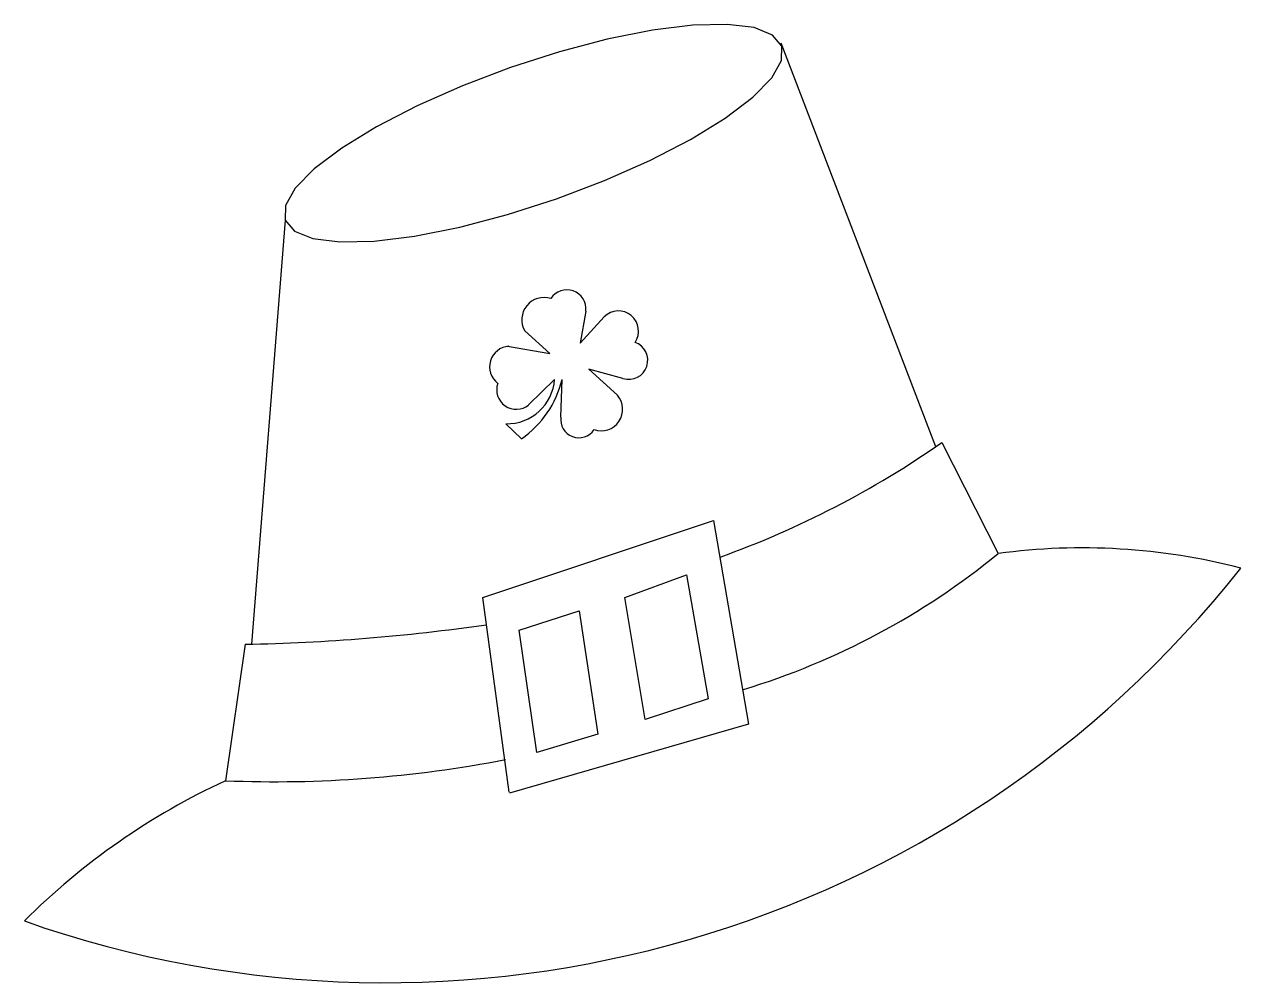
# Model space of a CAD drawing. Extents: x 194 to 513, y 84 to 335.
import ezdxf

# ---------------------------------------------------------------- set-up
doc = ezdxf.new("R2010")
doc.units = 0
doc.layers.get('0').update_dxf_attribs({"linetype": 'CONTINUOUS'})

msp = doc.modelspace()

# ---------------------------------------------------------------- linework, layer by layer
at = {"color": 3}
for p, q in [((392.55, 330.55), (433.11, 224.87)), ((262.75, 284.14), (253.93, 173.07)), ((341.51, 260.32), (340.04, 251.95)), ((346.31, 258.8), (340.04, 251.95)), ((325.49, 255.15), (332.04, 249.2)), ((320.95, 251.11), (332.04, 249.2)), ((326.5, 235.72), (333.31, 242.41)), ((334.95, 232.57), (335.29, 242.42)), ((351.23, 242.66), (342.27, 245.13)), ((349.77, 238.28), (342.27, 245.13)), ((320.57, 230.8), (324.61, 226.89))]:
    msp.add_line(p, q, dxfattribs=at)
at = {"color": 35}
for p, q in [((434.76, 225.92), (449.48, 196.83)), ((252.3, 173.07), (247.12, 137.35))]:
    msp.add_line(p, q, dxfattribs=at)
at = {"color": 2}
for p, q in [((314.51, 185.31), (374.97, 205.52)), ((374.97, 205.52), (384.1, 152.19)), ((351.69, 185.31), (367.84, 191.25)), ((367.84, 191.25), (373.5, 158.77)), ((321.46, 134.32), (314.51, 185.31)), ((357.01, 153.36), (351.69, 185.31)), ((324.05, 176.73), (339.76, 181.8)), ((339.76, 181.8), (344.67, 149.53)), ((328.64, 144.71), (324.05, 176.73)), ((373.5, 158.77), (357.01, 153.36)), ((384.08, 152.13), (321.53, 134.1)), ((344.67, 149.53), (328.64, 144.71))]:
    msp.add_line(p, q, dxfattribs=at)
at = {"color": 3}
msp.add_lwpolyline([(262.75, 284.14), (265.18, 281.22), (270.01, 279.29), (277.06, 278.42), (286.06, 278.65), (296.66, 279.96), (308.46, 282.31), (321, 285.6), (333.81, 289.71), (346.38, 294.48), (358.24, 299.73), (368.93, 305.25), (378.03, 310.84), (385.21, 316.28), (390.18, 321.35), (392.75, 325.87), (392.83, 329.67), (390.41, 332.58), (385.58, 334.51), (378.53, 335.38), (369.53, 335.15), (358.92, 333.84), (347.12, 331.5), (334.58, 328.2), (321.77, 324.09), (309.2, 319.32), (297.34, 314.07), (286.65, 308.55), (277.55, 302.96), (270.37, 297.53), (265.4, 292.45), (262.83, 287.93)], close=True, dxfattribs=at)
for centre, radius, start, end in [((336.52, 260.87), 5.02, 353.7186, 147.0732), ((330.54, 258.05), 5.82, 72.3827, 209.8817), ((350.03, 255.08), 5.26, 325.7603, 134.9817), ((352.73, 247.41), 4.99, 252.4221, 70.708), ((321.71, 245.7), 5.42, 94.0531, 232.685), ((320.82, 243.33), 12.53, 268.8787, 355.7815), ((309.76, 248.54), 26.26, 304.4341, 346.509), ((323.29, 239.73), 5.14, 161.1216, 308.6544), ((345.51, 234.6), 5.63, 250.7934, 40.8294), ((339.68, 231.91), 4.77, 172.0722, 326.6338), ((471.55, 33.4), 164.91, 75.44, 97.6907), ((289.05, 369.8), 285.32, 250.6333, 321.7142), ((324.57, -29.92), 184.33, 114.8455, 134.9103)]:
    msp.add_arc(centre, radius, start, end, dxfattribs=at)
at = {"color": 35}
for centre, radius, start, end in [((293.13, 428.83), 247.45, 289.737, 304.915), ((326.56, 346.98), 194.04, 286.838, 309.307), ((242.83, 680.34), 507.36, 271.0698, 278.2282), ((259.98, 454.65), 317.56, 267.6783, 280.9863)]:
    msp.add_arc(centre, radius, start, end, dxfattribs=at)

doc.saveas('drawing.dxf')
